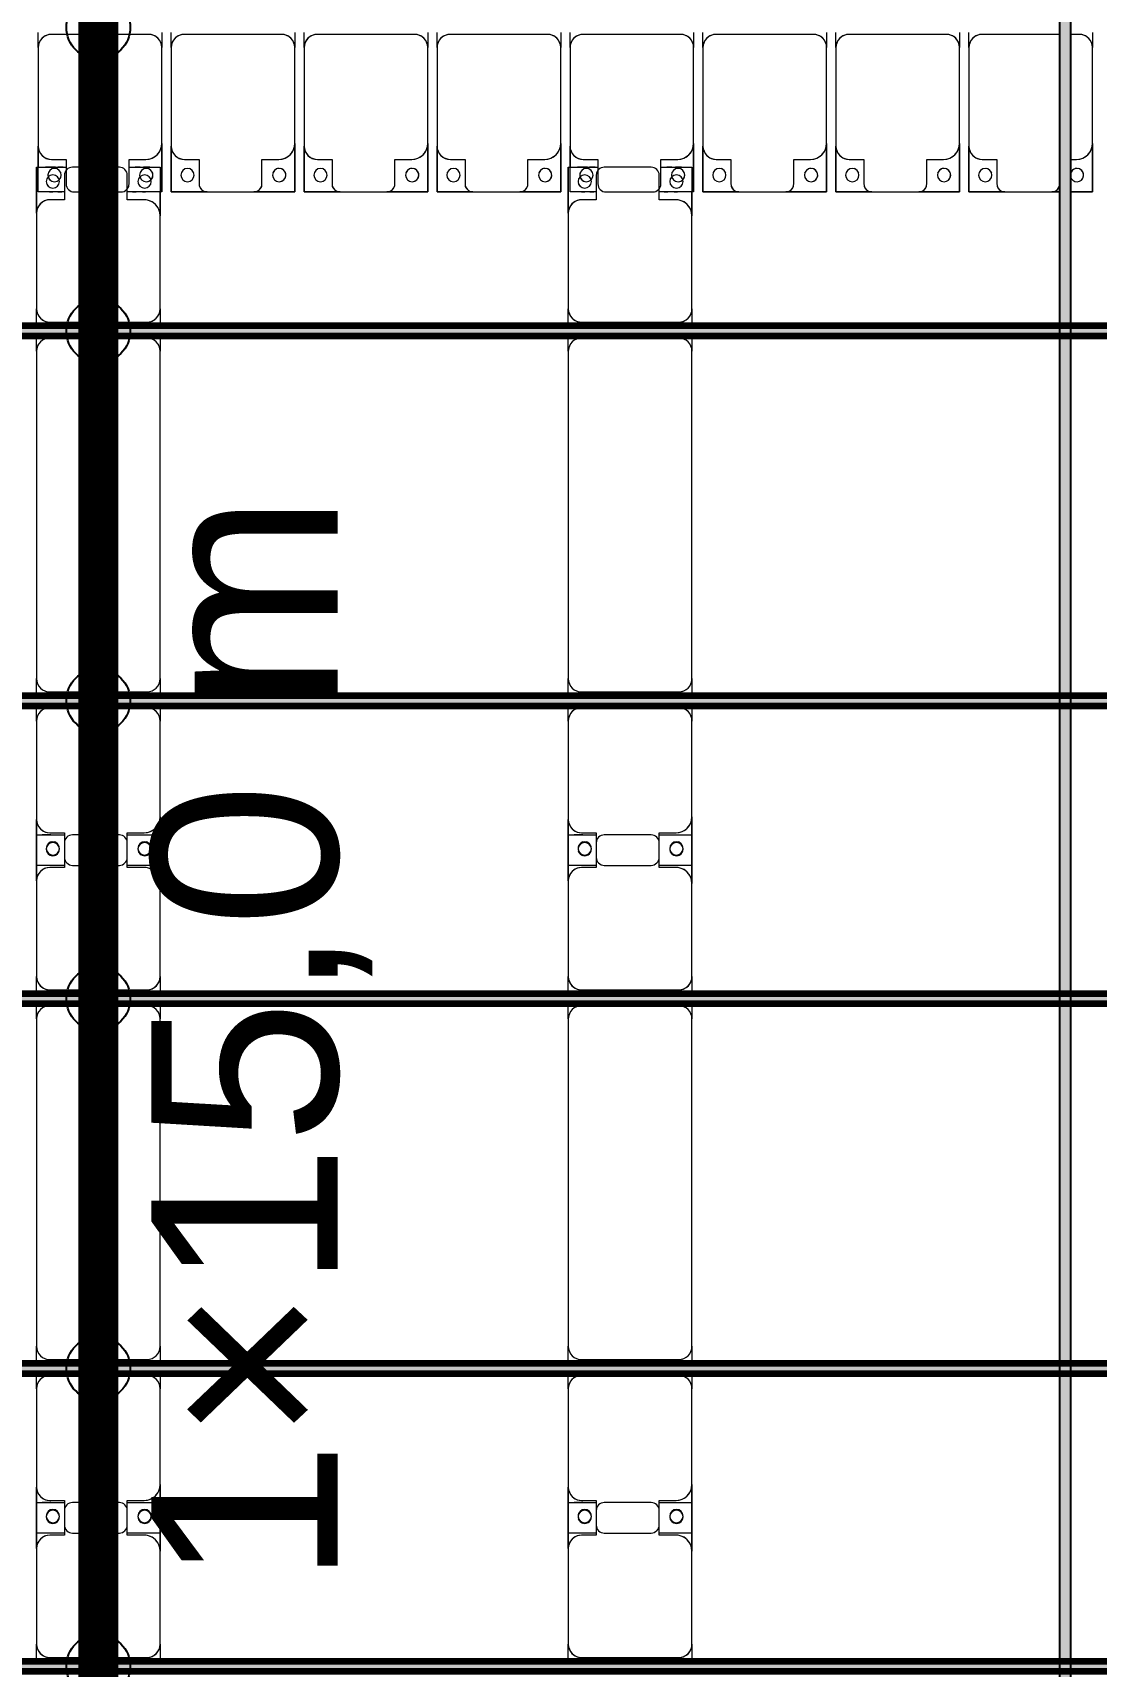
# Model space of a CAD drawing. Header units: millimetres. Extents: x -291190 to 146725, y 19759 to 185158.
# Drawn here: x -59426 to -55426, y 151050 to 157191 of the extents above; entities that cross this region are included whole.
import ezdxf

# ---------------------------------------------------------------- set-up
doc = ezdxf.new("R2010")
doc.units = ezdxf.units.MM
doc.layers.add('A-GENM', color=13, linetype='Continuous', lineweight=9)
doc.layers.add('S-BEAM', color=12, linetype='Continuous', lineweight=9)
doc.layers.add('GC-GHI CHU', color=2, linetype='Continuous')
doc.layers.add('GC-HOP 40x60 GIA CUONG', color=1, linetype='Continuous')
doc.styles.add('GC_VN', font='arial.ttf')

# ---------------------------------------------------------------- blocks, each defined once
blk = doc.blocks.new('Dải phao đi lại kèm đỡ invester - DẢI PHAO ĐI LẠI-60252-KHUNG KẾT CẤU BÈ PIN 4')
at = {"layer": 'A-GENM', "color": 7}
for p, q in [((120258.4, 1312.2), (120341.4, 1312.2)), ((120258.4, 1129.7), (120258.4, 1312.2)), ((120258.4, 1312.2), (120258.4, 1129.7)), ((120341.4, 1312.2), (120258.4, 1312.2)), ((120381.4, 1312.2), (120411.8, 1312.2)), ((120411.8, 1312.2), (120381.4, 1312.2)), ((120588.2, 1312.2), (120411.8, 1312.2)), ((120588.2, 1312.2), (120723.4, 1312.2)), ((120723.4, 1312.2), (120588.2, 1312.2)), ((120723.4, 1312.2), (120723.4, 1139.7)), ((120723.4, 1139.7), (120723.4, 1312.2)), ((120758.4, 1312.2), (120911.8, 1312.2)), ((120758.4, 1129.7), (120758.4, 1312.2)), ((120758.4, 1312.2), (120758.4, 1129.7)), ((120911.8, 1312.2), (120758.4, 1312.2)), ((121088.2, 1312.2), (120911.8, 1312.2)), ((121088.2, 1312.2), (121223.4, 1312.2)), ((121223.4, 1312.2), (121088.2, 1312.2)), ((121223.4, 1312.2), (121223.4, 1139.7)), ((121223.4, 1139.7), (121223.4, 1312.2)), ((121258.4, 1312.2), (121411.8, 1312.2)), ((121258.4, 1129.7), (121258.4, 1312.2)), ((121258.4, 1312.2), (121258.4, 1129.7)), ((121411.8, 1312.2), (121258.4, 1312.2)), ((121588.2, 1312.2), (121411.8, 1312.2)), ((121588.2, 1312.2), (121723.4, 1312.2)), ((121723.4, 1312.2), (121588.2, 1312.2)), ((121723.4, 1312.2), (121723.4, 1139.7)), ((121723.4, 1139.7), (121723.4, 1312.2)), ((121758.4, 1312.2), (121888.1, 1312.2)), ((121758.4, 1129.7), (121758.4, 1312.2)), ((121758.4, 1312.2), (121758.4, 1129.7)), ((121831.6, 1312.2), (121819.4, 1312.2)), ((121868.8, 1312.2), (121855.3, 1312.2)), ((122088.2, 1312.2), (121911.8, 1312.2)), ((122124.6, 1312.2), (122223.4, 1312.2)), ((122149.1, 1312.2), (122133.8, 1312.2)), ((122180.3, 1312.2), (122167.8, 1312.2)), ((122223.4, 1312.2), (122223.4, 1139.7)), ((122258.4, 1312.2), (122411.8, 1312.2)), ((122258.4, 1129.7), (122258.4, 1312.2)), ((122258.4, 1312.2), (122258.4, 1129.7)), ((122411.8, 1312.2), (122258.4, 1312.2)), ((122588.2, 1312.2), (122411.8, 1312.2)), ((122588.2, 1312.2), (122723.4, 1312.2)), ((122723.4, 1312.2), (122588.2, 1312.2)), ((122723.4, 1312.2), (122723.4, 1139.7)), ((122723.4, 1139.7), (122723.4, 1312.2)), ((122758.4, 1312.2), (122911.8, 1312.2)), ((122758.4, 1129.7), (122758.4, 1312.2)), ((122758.4, 1312.2), (122758.4, 1129.7)), ((122911.8, 1312.2), (122758.4, 1312.2)), ((123088.2, 1312.2), (122911.8, 1312.2)), ((123088.2, 1312.2), (123223.4, 1312.2)), ((123223.4, 1312.2), (123088.2, 1312.2)), ((123223.4, 1312.2), (123223.4, 1139.7)), ((123223.4, 1139.7), (123223.4, 1312.2)), ((123258.4, 1312.2), (123411.8, 1312.2)), ((123258.4, 1129.7), (123258.4, 1312.2)), ((123258.4, 1312.2), (123258.4, 1129.7)), ((123411.8, 1312.2), (123258.4, 1312.2)), ((123588.2, 1312.2), (123411.8, 1312.2)), ((123588.2, 1312.2), (123723.4, 1312.2)), ((123723.4, 1312.2), (123588.2, 1312.2)), ((123723.4, 1312.2), (123723.4, 1139.7)), ((123723.4, 1139.7), (123723.4, 1312.2)), ((123758.4, 1312.2), (123888.1, 1312.2)), ((123758.4, 1129.7), (123758.4, 1312.2)), ((123758.4, 1312.2), (123758.4, 1129.7)), ((123831.6, 1312.2), (123819.4, 1312.2)), ((123868.8, 1312.2), (123855.3, 1312.2)), ((124088.2, 1312.2), (123911.8, 1312.2)), ((124124.6, 1312.2), (124223.4, 1312.2)), ((124149.1, 1312.2), (124133.8, 1312.2)), ((124180.3, 1312.2), (124167.8, 1312.2)), ((124223.4, 1312.2), (124223.4, 1139.7)), ((120381.8, 1282.2), (120381.8, 1189.7)), ((120618.2, 1189.7), (120618.2, 1282.2)), ((120881.8, 1282.2), (120881.8, 1189.7)), ((121118.2, 1189.7), (121118.2, 1282.2)), ((121381.8, 1282.2), (121381.8, 1189.7)), ((121618.2, 1189.7), (121618.2, 1282.2)), ((121881.8, 1282.2), (121881.8, 1189.7)), ((122118.2, 1189.7), (122118.2, 1282.2)), ((122381.8, 1282.2), (122381.8, 1189.7)), ((122618.2, 1189.7), (122618.2, 1282.2)), ((122881.8, 1282.2), (122881.8, 1189.7)), ((123118.2, 1189.7), (123118.2, 1282.2)), ((123381.8, 1282.2), (123381.8, 1189.7)), ((123618.2, 1189.7), (123618.2, 1282.2)), ((123881.8, 1282.2), (123881.8, 1189.7)), ((124118.2, 1189.7), (124118.2, 1282.2)), ((120341.4, 1189.7), (120318.4, 1189.7)), ((120673.4, 1189.7), (120618.2, 1189.7)), ((120881.8, 1189.7), (120818.4, 1189.7)), ((121173.4, 1189.7), (121118.2, 1189.7)), ((121381.8, 1189.7), (121318.4, 1189.7)), ((121673.4, 1189.7), (121618.2, 1189.7)), ((121881.8, 1189.7), (121818.4, 1189.7)), ((122173.4, 1189.7), (122118.2, 1189.7)), ((122223.4, 1139.7), (122223.4, 1219.7)), ((122381.8, 1189.7), (122318.4, 1189.7)), ((122673.4, 1189.7), (122618.2, 1189.7)), ((122881.8, 1189.7), (122818.4, 1189.7)), ((123173.4, 1189.7), (123118.2, 1189.7)), ((123381.8, 1189.7), (123318.4, 1189.7)), ((123673.4, 1189.7), (123618.2, 1189.7)), ((123881.8, 1189.7), (123818.4, 1189.7)), ((124173.4, 1189.7), (124118.2, 1189.7)), ((124223.4, 1139.7), (124223.4, 1219.7)), ((120258.4, 1129.7), (120258.4, 769.7)), ((120723.4, 769.7), (120723.4, 1139.7)), ((120758.4, 1129.7), (120758.4, 769.7)), ((121223.4, 769.7), (121223.4, 1139.7)), ((121258.4, 1129.7), (121258.4, 769.7)), ((121723.4, 769.7), (121723.4, 1139.7)), ((121758.4, 1129.7), (121758.4, 769.7)), ((122223.4, 769.7), (122223.4, 1139.7)), ((122258.4, 1129.7), (122258.4, 769.7)), ((122723.4, 769.7), (122723.4, 1139.7)), ((122758.4, 1129.7), (122758.4, 769.7)), ((123223.4, 769.7), (123223.4, 1139.7)), ((123258.4, 1129.7), (123258.4, 769.7)), ((123723.4, 769.7), (123723.4, 1139.7)), ((123758.4, 1129.7), (123758.4, 769.7)), ((124223.4, 769.7), (124223.4, 1139.7)), ((120258.4, 713.3), (120258.4, 769.7)), ((120258.4, 713.3), (120258.4, 769.7)), ((120723.4, 769.7), (120723.4, 713.3)), ((120723.4, 769.7), (120723.4, 713.3)), ((120758.4, 713.3), (120758.4, 769.7)), ((120758.4, 713.3), (120758.4, 769.7)), ((121223.4, 769.7), (121223.4, 713.3)), ((121223.4, 769.7), (121223.4, 713.3)), ((121258.4, 713.3), (121258.4, 769.7)), ((121258.4, 713.3), (121258.4, 769.7)), ((121723.4, 769.7), (121723.4, 713.3)), ((121723.4, 769.7), (121723.4, 713.3)), ((121758.4, 713.3), (121758.4, 769.7)), ((121758.4, 713.3), (121758.4, 769.7)), ((122223.4, 769.7), (122223.4, 713.3)), ((122223.4, 769.7), (122223.4, 713.3)), ((122258.4, 713.3), (122258.4, 769.7)), ((122258.4, 713.3), (122258.4, 769.7)), ((122723.4, 769.7), (122723.4, 713.3)), ((122723.4, 769.7), (122723.4, 713.3)), ((122758.4, 713.3), (122758.4, 769.7)), ((122758.4, 713.3), (122758.4, 769.7)), ((123223.4, 769.7), (123223.4, 713.3)), ((123223.4, 769.7), (123223.4, 713.3)), ((123258.4, 713.3), (123258.4, 769.7)), ((123258.4, 713.3), (123258.4, 769.7)), ((123723.4, 769.7), (123723.4, 713.3)), ((123723.4, 769.7), (123723.4, 713.3)), ((123758.4, 713.3), (123758.4, 769.7)), ((123758.4, 713.3), (123758.4, 769.7)), ((124223.4, 769.7), (124223.4, 713.3)), ((124223.4, 769.7), (124223.4, 713.3)), ((120308.4, 719.7), (120341.4, 719.7)), ((120381.4, 719.7), (120673.4, 719.7)), ((120808.4, 719.7), (121173.4, 719.7)), ((121308.4, 719.7), (121673.4, 719.7)), ((121808.4, 719.7), (122173.4, 719.7)), ((122308.4, 719.7), (122673.4, 719.7)), ((122808.4, 719.7), (123173.4, 719.7)), ((123308.4, 719.7), (123673.4, 719.7)), ((123808.4, 719.7), (124173.4, 719.7))]:
    blk.add_line(p, q, dxfattribs=at)
for centre, radius, start, end in [((120411.8, 1282.2), 30, 90, 180), ((120411.8, 1282.2), 30, 105, 165), ((120411.8, 1282.2), 30, 135, 165), ((120411.8, 1282.2), 30, 135, 165), ((120411.8, 1282.2), 30, 105, 120), ((120411.8, 1282.2), 30, 105, 120), ((120588.2, 1282.2), 30, 360, 90), ((120588.2, 1282.2), 30, 60, 75), ((120588.2, 1282.2), 30, 15, 75), ((120588.2, 1282.2), 30, 60, 75), ((120588.2, 1282.2), 30, 15, 30), ((120588.2, 1282.2), 30, 15, 30), ((120911.8, 1282.2), 30, 90, 180), ((120911.8, 1282.2), 30, 105, 165), ((120911.8, 1282.2), 30, 135, 165), ((120911.8, 1282.2), 30, 135, 165), ((120911.8, 1282.2), 30, 105, 120), ((120911.8, 1282.2), 30, 105, 120), ((121088.2, 1282.2), 30, 360, 90), ((121088.2, 1282.2), 30, 60, 75), ((121088.2, 1282.2), 30, 15, 75), ((121088.2, 1282.2), 30, 60, 75), ((121088.2, 1282.2), 30, 15, 30), ((121088.2, 1282.2), 30, 15, 30), ((121411.8, 1282.2), 30, 90, 180), ((121411.8, 1282.2), 30, 105, 165), ((121411.8, 1282.2), 30, 135, 165), ((121411.8, 1282.2), 30, 135, 165), ((121411.8, 1282.2), 30, 105, 120), ((121411.8, 1282.2), 30, 105, 120), ((121588.2, 1282.2), 30, 360, 90), ((121588.2, 1282.2), 30, 60, 75), ((121588.2, 1282.2), 30, 15, 75), ((121588.2, 1282.2), 30, 60, 75), ((121588.2, 1282.2), 30, 15, 30), ((121588.2, 1282.2), 30, 15, 30), ((121911.8, 1282.2), 30, 90, 180), ((121911.8, 1282.2), 30, 150, 165), ((122088.2, 1282.2), 30, 360, 90), ((122411.8, 1282.2), 30, 90, 180), ((122411.8, 1282.2), 30, 105, 165), ((122411.8, 1282.2), 30, 135, 165), ((122411.8, 1282.2), 30, 135, 165), ((122411.8, 1282.2), 30, 105, 120), ((122411.8, 1282.2), 30, 105, 120), ((122588.2, 1282.2), 30, 360, 90), ((122588.2, 1282.2), 30, 60, 75), ((122588.2, 1282.2), 30, 15, 75), ((122588.2, 1282.2), 30, 60, 75), ((122588.2, 1282.2), 30, 15, 30), ((122588.2, 1282.2), 30, 15, 30), ((122911.8, 1282.2), 30, 90, 180), ((122911.8, 1282.2), 30, 105, 165), ((122911.8, 1282.2), 30, 135, 165), ((122911.8, 1282.2), 30, 135, 165), ((122911.8, 1282.2), 30, 105, 120), ((122911.8, 1282.2), 30, 105, 120), ((123088.2, 1282.2), 30, 360, 90), ((123088.2, 1282.2), 30, 60, 75), ((123088.2, 1282.2), 30, 15, 75), ((123088.2, 1282.2), 30, 60, 75), ((123088.2, 1282.2), 30, 15, 30), ((123088.2, 1282.2), 30, 15, 30), ((123411.8, 1282.2), 30, 90, 180), ((123411.8, 1282.2), 30, 105, 165), ((123411.8, 1282.2), 30, 135, 165), ((123411.8, 1282.2), 30, 135, 165), ((123411.8, 1282.2), 30, 105, 120), ((123411.8, 1282.2), 30, 105, 120), ((123588.2, 1282.2), 30, 360, 90), ((123588.2, 1282.2), 30, 60, 75), ((123588.2, 1282.2), 30, 15, 75), ((123588.2, 1282.2), 30, 60, 75), ((123588.2, 1282.2), 30, 15, 30), ((123588.2, 1282.2), 30, 15, 30), ((123911.8, 1282.2), 30, 90, 180), ((123911.8, 1282.2), 30, 150, 165), ((124088.2, 1282.2), 30, 360, 90), ((120316.8, 1248.6), 25, 90, 270), ((120316.8, 1248.6), 25, 90, 255), ((120316.8, 1248.6), 25, 15, 90), ((120316.8, 1248.6), 25, 15, 90), ((120316.8, 1248.6), 25, 270, 345), ((120316.8, 1248.6), 25, 300, 345), ((120661.8, 1248.6), 25, 90, 270), ((120661.8, 1248.6), 25, 90, 180), ((120661.8, 1248.6), 25, 195, 255), ((120661.8, 1248.6), 25, 270, 90), ((120661.8, 1248.6), 25, 270, 90), ((120816.8, 1248.6), 25, 90, 270), ((120816.8, 1248.6), 25, 90, 255), ((120816.8, 1248.6), 25, 270, 90), ((120816.8, 1248.6), 25, 0, 90), ((120816.8, 1248.6), 25, 300, 345), ((121161.8, 1248.6), 25, 90, 270), ((121161.8, 1248.6), 25, 90, 180), ((121161.8, 1248.6), 25, 195, 255), ((121161.8, 1248.6), 25, 270, 90), ((121161.8, 1248.6), 25, 270, 90), ((121316.8, 1248.6), 25, 90, 270), ((121316.8, 1248.6), 25, 90, 255), ((121316.8, 1248.6), 25, 270, 90), ((121316.8, 1248.6), 25, 0, 90), ((121316.8, 1248.6), 25, 300, 345), ((121661.8, 1248.6), 25, 90, 270), ((121661.8, 1248.6), 25, 90, 180), ((121661.8, 1248.6), 25, 195, 255), ((121661.8, 1248.6), 25, 270, 90), ((121661.8, 1248.6), 25, 270, 90), ((121816.8, 1248.6), 25, 90, 270), ((121816.8, 1248.6), 25, 90, 210), ((121816.8, 1248.6), 25, 270, 90), ((121816.8, 1248.6), 25, 0, 90), ((122161.8, 1248.6), 25, 90, 270), ((122161.8, 1248.6), 25, 90, 180), ((122161.8, 1248.6), 25, 270, 90), ((122161.8, 1248.6), 25, 345, 90), ((122316.8, 1248.6), 25, 90, 270), ((122316.8, 1248.6), 25, 90, 255), ((122316.8, 1248.6), 25, 270, 90), ((122316.8, 1248.6), 25, 0, 90), ((122316.8, 1248.6), 25, 300, 345), ((122661.8, 1248.6), 25, 90, 270), ((122661.8, 1248.6), 25, 90, 180), ((122661.8, 1248.6), 25, 195, 255), ((122661.8, 1248.6), 25, 270, 90), ((122661.8, 1248.6), 25, 270, 90), ((122816.8, 1248.6), 25, 90, 270), ((122816.8, 1248.6), 25, 90, 255), ((122816.8, 1248.6), 25, 270, 90), ((122816.8, 1248.6), 25, 0, 90), ((122816.8, 1248.6), 25, 300, 345), ((123161.8, 1248.6), 25, 90, 270), ((123161.8, 1248.6), 25, 90, 180), ((123161.8, 1248.6), 25, 195, 255), ((123161.8, 1248.6), 25, 270, 90), ((123161.8, 1248.6), 25, 270, 90), ((123316.8, 1248.6), 25, 90, 270), ((123316.8, 1248.6), 25, 90, 255), ((123316.8, 1248.6), 25, 270, 90), ((123316.8, 1248.6), 25, 0, 90), ((123316.8, 1248.6), 25, 300, 345), ((123661.8, 1248.6), 25, 90, 270), ((123661.8, 1248.6), 25, 90, 180), ((123661.8, 1248.6), 25, 195, 255), ((123661.8, 1248.6), 25, 270, 90), ((123661.8, 1248.6), 25, 270, 90), ((123816.8, 1248.6), 25, 90, 270), ((123816.8, 1248.6), 25, 90, 210), ((123816.8, 1248.6), 25, 270, 90), ((123816.8, 1248.6), 25, 0, 90), ((124161.8, 1248.6), 25, 90, 270), ((124161.8, 1248.6), 25, 90, 180), ((124161.8, 1248.6), 25, 270, 90), ((124161.8, 1248.6), 25, 345, 90), ((120318.4, 1129.7), 60, 90, 180), ((120318.4, 1129.7), 60, 90, 150), ((120318.4, 1129.7), 60, 135, 150), ((120318.4, 1129.7), 60, 135, 150), ((120316.8, 1248.6), 25, 270, 285), ((120673.4, 1139.7), 50, 0, 90), ((120673.4, 1139.7), 50, 45, 90), ((120673.4, 1139.7), 50, 15, 90), ((120673.4, 1139.7), 50, 45, 90), ((120818.4, 1129.7), 60, 90, 180), ((120818.4, 1129.7), 60, 90, 150), ((120818.4, 1129.7), 60, 135, 150), ((120818.4, 1129.7), 60, 135, 150), ((120816.8, 1248.6), 25, 270, 285), ((121173.4, 1139.7), 50, 0, 90), ((121173.4, 1139.7), 50, 45, 90), ((121173.4, 1139.7), 50, 15, 90), ((121173.4, 1139.7), 50, 45, 90), ((121318.4, 1129.7), 60, 90, 180), ((121318.4, 1129.7), 60, 90, 150), ((121318.4, 1129.7), 60, 135, 150), ((121318.4, 1129.7), 60, 135, 150), ((121316.8, 1248.6), 25, 270, 285), ((121673.4, 1139.7), 50, 0, 90), ((121673.4, 1139.7), 50, 45, 90), ((121673.4, 1139.7), 50, 15, 90), ((121673.4, 1139.7), 50, 45, 90), ((121818.4, 1129.7), 60, 90, 180), ((121818.4, 1129.7), 60, 90, 150), ((121818.4, 1129.7), 60, 135, 150), ((121818.4, 1129.7), 60, 135, 150), ((122173.4, 1139.7), 50, 0, 90), ((122173.4, 1139.7), 50, 45, 90), ((122173.4, 1139.7), 50, 15, 90), ((122173.4, 1139.7), 50, 45, 90), ((122318.4, 1129.7), 60, 90, 180), ((122318.4, 1129.7), 60, 90, 150), ((122318.4, 1129.7), 60, 135, 150), ((122318.4, 1129.7), 60, 135, 150), ((122316.8, 1248.6), 25, 270, 285), ((122673.4, 1139.7), 50, 0, 90), ((122673.4, 1139.7), 50, 45, 90), ((122673.4, 1139.7), 50, 15, 90), ((122673.4, 1139.7), 50, 45, 90), ((122818.4, 1129.7), 60, 90, 180), ((122818.4, 1129.7), 60, 90, 150), ((122818.4, 1129.7), 60, 135, 150), ((122818.4, 1129.7), 60, 135, 150), ((122816.8, 1248.6), 25, 270, 285), ((123173.4, 1139.7), 50, 0, 90), ((123173.4, 1139.7), 50, 45, 90), ((123173.4, 1139.7), 50, 15, 90), ((123173.4, 1139.7), 50, 45, 90), ((123318.4, 1129.7), 60, 90, 180), ((123318.4, 1129.7), 60, 90, 150), ((123318.4, 1129.7), 60, 135, 150), ((123318.4, 1129.7), 60, 135, 150), ((123316.8, 1248.6), 25, 270, 285), ((123673.4, 1139.7), 50, 0, 90), ((123673.4, 1139.7), 50, 45, 90), ((123673.4, 1139.7), 50, 15, 90), ((123673.4, 1139.7), 50, 45, 90), ((123818.4, 1129.7), 60, 90, 180), ((123818.4, 1129.7), 60, 90, 150), ((123818.4, 1129.7), 60, 135, 150), ((123818.4, 1129.7), 60, 135, 150), ((124173.4, 1139.7), 50, 0, 90), ((124173.4, 1139.7), 50, 45, 90), ((124173.4, 1139.7), 50, 15, 90), ((124173.4, 1139.7), 50, 45, 90), ((120308.4, 769.7), 50, 180, 270), ((120308.4, 769.7), 50, 195, 270), ((120673.4, 769.7), 50, 270, 0), ((120673.4, 769.7), 50, 270, 345), ((120808.4, 769.7), 50, 180, 270), ((120808.4, 769.7), 50, 195, 270), ((121173.4, 769.7), 50, 270, 0), ((121173.4, 769.7), 50, 270, 345), ((121308.4, 769.7), 50, 180, 270), ((121308.4, 769.7), 50, 195, 270), ((121673.4, 769.7), 50, 270, 0), ((121673.4, 769.7), 50, 270, 345), ((121808.4, 769.7), 50, 180, 270), ((121808.4, 769.7), 50, 195, 270), ((122173.4, 769.7), 50, 270, 0), ((122173.4, 769.7), 50, 270, 345), ((122308.4, 769.7), 50, 180, 270), ((122308.4, 769.7), 50, 195, 270), ((122673.4, 769.7), 50, 270, 0), ((122673.4, 769.7), 50, 270, 345), ((122808.4, 769.7), 50, 180, 270), ((122808.4, 769.7), 50, 195, 270), ((123173.4, 769.7), 50, 270, 0), ((123173.4, 769.7), 50, 270, 345), ((123308.4, 769.7), 50, 180, 270), ((123308.4, 769.7), 50, 195, 270), ((123673.4, 769.7), 50, 270, 0), ((123673.4, 769.7), 50, 270, 345), ((123808.4, 769.7), 50, 180, 270), ((123808.4, 769.7), 50, 195, 270), ((124173.4, 769.7), 50, 270, 0), ((124173.4, 769.7), 50, 270, 345)]:
    blk.add_arc(centre, radius, start, end, dxfattribs=at)
blk = doc.blocks.new('Dai phao do pin - DẢI PHAO ĐỠ PIN-51784-KHUNG KẾT CẤU BÈ PIN 4')
at = {"layer": 'A-GENM', "color": 7}
for p, q in [((-1312.2, 241.6), (-1129.7, 241.6)), ((-1312.2, 124.6), (-1312.2, 241.6)), ((-1312.2, 202.3), (-1312.2, 179.3)), ((-1129.7, 241.6), (-1219.7, 241.6)), ((-779.7, 241.6), (-1129.7, 241.6)), ((-779.7, 241.6), (-716.7, 241.6)), ((-779.7, 241.6), (-716.7, 241.6)), ((-729.7, -173.4), (-729.7, 191.6)), ((-676.7, 241.6), (-620.3, 241.6)), ((-676.7, 241.6), (-620.3, 241.6)), ((-670.3, 191.6), (-670.3, -173.4)), ((610.3, 241.6), (-620.3, 241.6)), ((610.3, 241.6), (673.3, 241.6)), ((610.3, 241.6), (673.3, 241.6)), ((660.3, -173.4), (660.3, 191.6)), ((713.3, 241.6), (769.7, 241.6)), ((713.3, 241.6), (769.7, 241.6)), ((719.7, 191.6), (719.7, -173.4)), ((1129.7, 241.6), (769.7, 241.6)), ((1129.7, 241.6), (1312.2, 241.6)), ((1312.2, 241.6), (1129.7, 241.6)), ((1197.8, 241.6), (1380.3, 241.6)), ((1197.8, 116.2), (1197.8, 241.6)), ((1380.3, 241.6), (1197.8, 241.6)), ((1312.2, 241.6), (1312.2, 116.2)), ((1730.3, 241.6), (1380.3, 241.6)), ((1730.3, 241.6), (1793.3, 241.6)), ((1730.3, 241.6), (1793.3, 241.6)), ((1780.3, -173.4), (1780.3, 191.6)), ((1833.3, 241.6), (1889.7, 241.6)), ((1833.3, 241.6), (1889.7, 241.6)), ((1839.7, 191.6), (1839.7, -173.4)), ((3120.3, 241.6), (1889.7, 241.6)), ((3120.3, 241.6), (3183.3, 241.6)), ((3120.3, 241.6), (3183.3, 241.6)), ((3170.3, -173.4), (3170.3, 191.6)), ((3223.3, 241.6), (3279.7, 241.6)), ((3223.3, 241.6), (3279.7, 241.6)), ((3229.7, 191.6), (3229.7, -173.4)), ((3639.7, 241.6), (3279.7, 241.6)), ((3639.7, 241.6), (3822.2, 241.6)), ((3822.2, 241.6), (3639.7, 241.6)), ((3707.8, 241.6), (3890.3, 241.6)), ((3707.8, 116.2), (3707.8, 241.6)), ((3890.3, 241.6), (3707.8, 241.6)), ((3822.2, 241.6), (3822.2, 116.2)), ((4240.3, 241.6), (3890.3, 241.6)), ((4240.3, 241.6), (4303.3, 241.6)), ((4240.3, 241.6), (4303.3, 241.6)), ((4290.3, -173.4), (4290.3, 191.6)), ((-1312.2, 166.1), (-1312.2, 147.6)), ((-1189.7, 181.6), (-1189.7, 118.2)), ((1189.7, 118.2), (1189.7, 181.6)), ((1320.3, 181.6), (1320.3, 118.2)), ((3699.7, 118.2), (3699.7, 181.6)), ((3830.3, 181.6), (3830.3, 118.2)), ((-1312.2, 88.2), (-1312.2, -88.2)), ((-1189.7, 118.2), (-1282.2, 118.2)), ((1282.2, 118.2), (1189.7, 118.2)), ((1197.8, 88.2), (1197.8, -88.2)), ((1320.3, 118.2), (1227.8, 118.2)), ((1312.2, -88.2), (1312.2, 88.2)), ((3792.2, 118.2), (3699.7, 118.2)), ((3707.8, 88.2), (3707.8, -88.2)), ((3830.3, 118.2), (3737.8, 118.2)), ((3822.2, -88.2), (3822.2, 88.2)), ((-1312.2, -223.4), (-1312.2, -111.9)), ((-1282.2, -118.2), (-1189.7, -118.2)), ((-1189.7, -118.2), (-1189.7, -173.4)), ((1189.7, -173.4), (1189.7, -118.2)), ((1189.7, -118.2), (1282.2, -118.2)), ((1197.8, -223.4), (1197.8, -116.2)), ((1227.8, -118.2), (1320.3, -118.2)), ((1312.2, -116.2), (1312.2, -223.4)), ((1320.3, -118.2), (1320.3, -173.4)), ((3699.7, -173.4), (3699.7, -118.2)), ((3699.7, -118.2), (3792.2, -118.2)), ((3707.8, -223.4), (3707.8, -116.2)), ((3737.8, -118.2), (3830.3, -118.2)), ((3822.2, -116.2), (3822.2, -223.4)), ((3830.3, -118.2), (3830.3, -173.4)), ((-1312.2, -122.9), (-1312.2, -143.5)), ((-1312.2, -151.7), (-1312.2, -189.3)), ((1197.8, -169.2), (1197.8, -202)), ((3707.8, -169.2), (3707.8, -202)), ((-1139.7, -223.4), (-1312.2, -223.4)), ((-1312.2, -223.4), (-1139.7, -223.4)), ((-1139.7, -223.4), (-779.7, -223.4)), ((-716.7, -223.4), (-779.7, -223.4)), ((-716.7, -223.4), (-779.7, -223.4)), ((-620.3, -223.4), (-676.7, -223.4)), ((-620.3, -223.4), (-676.7, -223.4)), ((-620.3, -223.4), (610.3, -223.4)), ((673.3, -223.4), (610.3, -223.4)), ((673.3, -223.4), (610.3, -223.4)), ((769.7, -223.4), (713.3, -223.4)), ((769.7, -223.4), (713.3, -223.4)), ((769.7, -223.4), (1139.7, -223.4)), ((1312.2, -223.4), (1139.7, -223.4)), ((1139.7, -223.4), (1312.2, -223.4)), ((1370.3, -223.4), (1197.8, -223.4)), ((1197.8, -223.4), (1370.3, -223.4)), ((1370.3, -223.4), (1730.3, -223.4)), ((1793.3, -223.4), (1730.3, -223.4)), ((1793.3, -223.4), (1730.3, -223.4)), ((1889.7, -223.4), (1833.3, -223.4)), ((1889.7, -223.4), (1833.3, -223.4)), ((1889.7, -223.4), (3120.3, -223.4)), ((3183.3, -223.4), (3120.3, -223.4)), ((3183.3, -223.4), (3120.3, -223.4)), ((3279.7, -223.4), (3223.3, -223.4)), ((3279.7, -223.4), (3223.3, -223.4)), ((3279.7, -223.4), (3649.7, -223.4)), ((3822.2, -223.4), (3649.7, -223.4)), ((3649.7, -223.4), (3822.2, -223.4)), ((3880.3, -223.4), (3707.8, -223.4)), ((3707.8, -223.4), (3880.3, -223.4)), ((3880.3, -223.4), (4240.3, -223.4)), ((4303.3, -223.4), (4240.3, -223.4)), ((4303.3, -223.4), (4240.3, -223.4))]:
    blk.add_line(p, q, dxfattribs=at)
for centre, radius, start, end in [((-1258.6, 183.2), 25, 0, 180), ((-1258.6, 183.2), 25, 90, 180), ((-1129.7, 181.6), 60, 90, 180), ((-1129.7, 181.6), 60, 120, 180), ((-779.7, 191.6), 50, 360, 90), ((-779.7, 191.6), 50, 360, 75), ((-620.3, 191.6), 50, 90, 180), ((-620.3, 191.6), 50, 150, 180), ((-620.3, 191.6), 50, 105, 120), ((610.3, 191.6), 50, 360, 90), ((610.3, 191.6), 50, 60, 90), ((610.3, 191.6), 50, 15, 30), ((769.7, 191.6), 50, 90, 180), ((769.7, 191.6), 50, 105, 180), ((1129.7, 181.6), 60, 360, 90), ((1129.7, 181.6), 60, 45, 60), ((1129.7, 181.6), 60, 360, 60), ((1129.7, 181.6), 60, 45, 60), ((1248.6, 183.2), 25, 0, 180), ((1248.6, 183.2), 25, 360, 165), ((1251.4, 183.2), 25, 0, 180), ((1251.4, 183.2), 25, 90, 180), ((1251.4, 183.2), 25, 15, 75), ((1380.3, 181.6), 60, 90, 180), ((1380.3, 181.6), 60, 120, 180), ((1730.3, 191.6), 50, 360, 90), ((1730.3, 191.6), 50, 360, 75), ((1889.7, 191.6), 50, 90, 180), ((1889.7, 191.6), 50, 150, 180), ((1889.7, 191.6), 50, 105, 120), ((3120.3, 191.6), 50, 360, 90), ((3120.3, 191.6), 50, 75, 90), ((3120.3, 191.6), 50, 15, 30), ((3279.7, 191.6), 50, 90, 180), ((3279.7, 191.6), 50, 105, 180), ((3639.7, 181.6), 60, 360, 90), ((3639.7, 181.6), 60, 45, 60), ((3639.7, 181.6), 60, 360, 60), ((3639.7, 181.6), 60, 45, 60), ((3758.6, 183.2), 25, 0, 180), ((3758.6, 183.2), 25, 360, 165), ((3761.4, 183.2), 25, 0, 180), ((3761.4, 183.2), 25, 90, 180), ((3761.4, 183.2), 25, 15, 75), ((3890.3, 181.6), 60, 90, 180), ((3890.3, 181.6), 60, 120, 180), ((4240.3, 191.6), 50, 360, 90), ((4240.3, 191.6), 50, 360, 75), ((-1258.6, 183.2), 25, 180, 0), ((-1258.6, 183.2), 25, 180, 270), ((-1258.6, 183.2), 25, 285, 300), ((1248.6, 183.2), 25, 180, 0), ((1251.4, 183.2), 25, 180, 0), ((1251.4, 183.2), 25, 180, 270), ((1248.6, 183.2), 25, 210, 255), ((1248.6, 183.2), 25, 270, 360), ((1251.4, 183.2), 25, 285, 330), ((3758.6, 183.2), 25, 180, 0), ((3761.4, 183.2), 25, 180, 0), ((3761.4, 183.2), 25, 180, 270), ((3758.6, 183.2), 25, 210, 255), ((3758.6, 183.2), 25, 270, 360), ((3761.4, 183.2), 25, 285, 330), ((-1282.2, 88.2), 30, 90, 180), ((1227.8, 88.2), 30, 90, 180), ((1282.2, 88.2), 30, 360, 90), ((3737.8, 88.2), 30, 90, 180), ((3792.2, 88.2), 30, 360, 90), ((-1282.2, -88.2), 30, 180, 270), ((-1282.2, -88.2), 30, 240, 255), ((1227.8, -88.2), 30, 180, 270), ((1282.2, -88.2), 30, 270, 360), ((3737.8, -88.2), 30, 180, 270), ((3792.2, -88.2), 30, 270, 360), ((-1258.6, -161.8), 25, 0, 180), ((-1258.6, -161.8), 25, 90, 180), ((-1258.6, -161.8), 25, 180, 0), ((-1258.6, -161.8), 25, 180, 270), ((-1258.6, -161.8), 25, 285, 313.62534), ((-1139.7, -173.4), 50, 180, 270), ((-1139.7, -173.4), 50, 180, 255), ((-779.7, -173.4), 50, 270, 360), ((-779.7, -173.4), 50, 285, 360), ((-620.3, -173.4), 50, 180, 270), ((-620.3, -173.4), 50, 180, 210), ((610.3, -173.4), 50, 270, 360), ((610.3, -173.4), 50, 330, 360), ((769.7, -173.4), 50, 180, 270), ((769.7, -173.4), 50, 180, 255), ((1139.7, -173.4), 50, 270, 360), ((1139.7, -173.4), 50, 285, 360), ((1139.7, -173.4), 50, 315, 0), ((1139.7, -173.4), 50, 315, 0), ((1248.6, -161.8), 25, 0, 180), ((1248.6, -161.8), 25, 180, 0), ((1248.6, -161.8), 25, 105, 165), ((1248.6, -161.8), 25, 195, 360), ((1251.4, -161.8), 25, 0, 180), ((1251.4, -161.8), 25, 105, 180), ((1251.4, -161.8), 25, 180, 0), ((1251.4, -161.8), 25, 180, 270), ((1248.6, -161.8), 25, 360, 75), ((1251.4, -161.8), 25, 15, 75), ((1251.4, -161.8), 25, 285, 345), ((1370.3, -173.4), 50, 180, 270), ((1370.3, -173.4), 50, 180, 255), ((1730.3, -173.4), 50, 270, 360), ((1730.3, -173.4), 50, 285, 360), ((1889.7, -173.4), 50, 180, 270), ((1889.7, -173.4), 50, 180, 210), ((3120.3, -173.4), 50, 270, 360), ((3120.3, -173.4), 50, 330, 360), ((3279.7, -173.4), 50, 180, 270), ((3279.7, -173.4), 50, 180, 255), ((3649.7, -173.4), 50, 270, 360), ((3649.7, -173.4), 50, 285, 360), ((3649.7, -173.4), 50, 315, 0), ((3649.7, -173.4), 50, 315, 0), ((3758.6, -161.8), 25, 0, 180), ((3758.6, -161.8), 25, 180, 0), ((3758.6, -161.8), 25, 105, 165), ((3758.6, -161.8), 25, 195, 360), ((3761.4, -161.8), 25, 0, 180), ((3761.4, -161.8), 25, 105, 180), ((3761.4, -161.8), 25, 180, 0), ((3761.4, -161.8), 25, 180, 270), ((3758.6, -161.8), 25, 360, 75), ((3761.4, -161.8), 25, 15, 75), ((3761.4, -161.8), 25, 285, 345), ((3880.3, -173.4), 50, 180, 270), ((3880.3, -173.4), 50, 180, 255), ((4240.3, -173.4), 50, 270, 360), ((4240.3, -173.4), 50, 285, 360), ((-1139.7, -173.4), 50, 210, 225), ((-1139.7, -173.4), 50, 210, 225), ((-620.3, -173.4), 50, 240, 270), ((610.3, -173.4), 50, 285, 300), ((1370.3, -173.4), 50, 210, 225), ((1370.3, -173.4), 50, 210, 225), ((1889.7, -173.4), 50, 240, 270), ((3880.3, -173.4), 50, 210, 225), ((3880.3, -173.4), 50, 210, 225)]:
    blk.add_arc(centre, radius, start, end, dxfattribs=at)
blk = doc.blocks.new('Dai phao do pin - DẢI PHAO ĐỠ PIN-V22-KHUNG KẾT CẤU BÈ PIN 4')
at = {"layer": 'A-GENM', "color": 7}
for p, q in [((-1312.2, 241.6), (-1129.7, 241.6)), ((-1312.2, 124.6), (-1312.2, 241.6)), ((-1312.2, 202.3), (-1312.2, 179.3)), ((-1129.7, 241.6), (-1219.7, 241.6)), ((-779.7, 241.6), (-1129.7, 241.6)), ((-779.7, 241.6), (-716.7, 241.6)), ((-779.7, 241.6), (-716.7, 241.6)), ((-729.7, -173.4), (-729.7, 191.6)), ((-676.7, 241.6), (-620.3, 241.6)), ((-676.7, 241.6), (-620.3, 241.6)), ((-670.3, 191.6), (-670.3, -173.4)), ((610.3, 241.6), (-620.3, 241.6)), ((610.3, 241.6), (673.3, 241.6)), ((610.3, 241.6), (673.3, 241.6)), ((660.3, -173.4), (660.3, 191.6)), ((713.3, 241.6), (769.7, 241.6)), ((713.3, 241.6), (769.7, 241.6)), ((719.7, 191.6), (719.7, -173.4)), ((1129.7, 241.6), (769.7, 241.6)), ((1129.7, 241.6), (1312.2, 241.6)), ((1312.2, 241.6), (1129.7, 241.6)), ((1197.8, 241.6), (1380.3, 241.6)), ((1197.8, 116.2), (1197.8, 241.6)), ((1380.3, 241.6), (1197.8, 241.6)), ((1312.2, 241.6), (1312.2, 116.2)), ((1730.3, 241.6), (1380.3, 241.6)), ((1730.3, 241.6), (1793.3, 241.6)), ((1730.3, 241.6), (1793.3, 241.6)), ((1780.3, -173.4), (1780.3, 191.6)), ((1833.3, 241.6), (1889.7, 241.6)), ((1833.3, 241.6), (1889.7, 241.6)), ((1839.7, 191.6), (1839.7, -173.4)), ((3120.3, 241.6), (1889.7, 241.6)), ((3120.3, 241.6), (3183.3, 241.6)), ((3120.3, 241.6), (3183.3, 241.6)), ((3170.3, -173.4), (3170.3, 191.6)), ((3223.3, 241.6), (3279.7, 241.6)), ((3223.3, 241.6), (3279.7, 241.6)), ((3229.7, 191.6), (3229.7, -173.4)), ((3639.7, 241.6), (3279.7, 241.6)), ((3639.7, 241.6), (3822.2, 241.6)), ((3822.2, 241.6), (3639.7, 241.6)), ((3707.8, 241.6), (3890.3, 241.6)), ((3707.8, 116.2), (3707.8, 241.6)), ((3890.3, 241.6), (3707.8, 241.6)), ((3822.2, 241.6), (3822.2, 116.2)), ((4240.3, 241.6), (3890.3, 241.6)), ((4240.3, 241.6), (4303.3, 241.6)), ((4240.3, 241.6), (4303.3, 241.6)), ((4290.3, -173.4), (4290.3, 191.6)), ((-1312.2, 166.1), (-1312.2, 147.6)), ((-1189.7, 181.6), (-1189.7, 118.2)), ((1189.7, 118.2), (1189.7, 181.6)), ((1320.3, 181.6), (1320.3, 118.2)), ((3699.7, 118.2), (3699.7, 181.6)), ((3830.3, 181.6), (3830.3, 118.2)), ((-1312.2, 88.2), (-1312.2, -88.2)), ((-1189.7, 118.2), (-1282.2, 118.2)), ((1282.2, 118.2), (1189.7, 118.2)), ((1197.8, 88.2), (1197.8, -88.2)), ((1320.3, 118.2), (1227.8, 118.2)), ((1312.2, -88.2), (1312.2, 88.2)), ((3792.2, 118.2), (3699.7, 118.2)), ((3707.8, 88.2), (3707.8, -88.2)), ((3830.3, 118.2), (3737.8, 118.2)), ((3822.2, -88.2), (3822.2, 88.2)), ((-1312.2, -223.4), (-1312.2, -111.9)), ((-1282.2, -118.2), (-1189.7, -118.2)), ((-1189.7, -118.2), (-1189.7, -173.4)), ((1189.7, -173.4), (1189.7, -118.2)), ((1189.7, -118.2), (1282.2, -118.2)), ((1197.8, -223.4), (1197.8, -116.2)), ((1227.8, -118.2), (1320.3, -118.2)), ((1312.2, -116.2), (1312.2, -223.4)), ((1320.3, -118.2), (1320.3, -173.4)), ((3699.7, -173.4), (3699.7, -118.2)), ((3699.7, -118.2), (3792.2, -118.2)), ((3707.8, -223.4), (3707.8, -116.2)), ((3737.8, -118.2), (3830.3, -118.2)), ((3822.2, -116.2), (3822.2, -223.4)), ((3830.3, -118.2), (3830.3, -173.4)), ((-1312.2, -122.9), (-1312.2, -143.5)), ((-1312.2, -151.7), (-1312.2, -189.3)), ((1197.8, -169.2), (1197.8, -202)), ((3707.8, -169.2), (3707.8, -202)), ((-1139.7, -223.4), (-1312.2, -223.4)), ((-1312.2, -223.4), (-1139.7, -223.4)), ((-1139.7, -223.4), (-779.7, -223.4)), ((-716.7, -223.4), (-779.7, -223.4)), ((-716.7, -223.4), (-779.7, -223.4)), ((-620.3, -223.4), (-676.7, -223.4)), ((-620.3, -223.4), (-676.7, -223.4)), ((-620.3, -223.4), (610.3, -223.4)), ((673.3, -223.4), (610.3, -223.4)), ((673.3, -223.4), (610.3, -223.4)), ((769.7, -223.4), (713.3, -223.4)), ((769.7, -223.4), (713.3, -223.4)), ((769.7, -223.4), (1139.7, -223.4)), ((1312.2, -223.4), (1139.7, -223.4)), ((1139.7, -223.4), (1312.2, -223.4)), ((1370.3, -223.4), (1197.8, -223.4)), ((1197.8, -223.4), (1370.3, -223.4)), ((1370.3, -223.4), (1730.3, -223.4)), ((1793.3, -223.4), (1730.3, -223.4)), ((1793.3, -223.4), (1730.3, -223.4)), ((1889.7, -223.4), (1833.3, -223.4)), ((1889.7, -223.4), (1833.3, -223.4)), ((1889.7, -223.4), (3120.3, -223.4)), ((3183.3, -223.4), (3120.3, -223.4)), ((3183.3, -223.4), (3120.3, -223.4)), ((3279.7, -223.4), (3223.3, -223.4)), ((3279.7, -223.4), (3223.3, -223.4)), ((3279.7, -223.4), (3649.7, -223.4)), ((3822.2, -223.4), (3649.7, -223.4)), ((3649.7, -223.4), (3822.2, -223.4)), ((3880.3, -223.4), (3707.8, -223.4)), ((3707.8, -223.4), (3880.3, -223.4)), ((3880.3, -223.4), (4240.3, -223.4)), ((4303.3, -223.4), (4240.3, -223.4)), ((4303.3, -223.4), (4240.3, -223.4))]:
    blk.add_line(p, q, dxfattribs=at)
for centre, radius, start, end in [((-1258.6, 183.2), 25, 0, 180), ((-1258.6, 183.2), 25, 90, 180), ((-1129.7, 181.6), 60, 90, 180), ((-1129.7, 181.6), 60, 120, 180), ((-779.7, 191.6), 50, 360, 90), ((-779.7, 191.6), 50, 360, 75), ((-620.3, 191.6), 50, 90, 180), ((-620.3, 191.6), 50, 165, 180), ((-620.3, 191.6), 50, 105, 120), ((610.3, 191.6), 50, 360, 90), ((610.3, 191.6), 50, 60, 90), ((769.7, 191.6), 50, 90, 180), ((769.7, 191.6), 50, 105, 180), ((1129.7, 181.6), 60, 360, 90), ((1129.7, 181.6), 60, 45, 60), ((1129.7, 181.6), 60, 360, 60), ((1129.7, 181.6), 60, 45, 60), ((1248.6, 183.2), 25, 0, 180), ((1248.6, 183.2), 25, 360, 165), ((1251.4, 183.2), 25, 0, 180), ((1251.4, 183.2), 25, 90, 180), ((1251.4, 183.2), 25, 15, 75), ((1380.3, 181.6), 60, 90, 180), ((1380.3, 181.6), 60, 120, 180), ((1730.3, 191.6), 50, 360, 90), ((1730.3, 191.6), 50, 360, 75), ((1889.7, 191.6), 50, 90, 180), ((1889.7, 191.6), 50, 165, 180), ((1889.7, 191.6), 50, 105, 120), ((3120.3, 191.6), 50, 360, 90), ((3120.3, 191.6), 50, 75, 90), ((3279.7, 191.6), 50, 90, 180), ((3279.7, 191.6), 50, 105, 180), ((3639.7, 181.6), 60, 360, 90), ((3639.7, 181.6), 60, 45, 60), ((3639.7, 181.6), 60, 360, 60), ((3639.7, 181.6), 60, 45, 60), ((3758.6, 183.2), 25, 0, 180), ((3758.6, 183.2), 25, 360, 165), ((3761.4, 183.2), 25, 0, 180), ((3761.4, 183.2), 25, 90, 180), ((3761.4, 183.2), 25, 15, 75), ((3890.3, 181.6), 60, 90, 180), ((3890.3, 181.6), 60, 120, 180), ((4240.3, 191.6), 50, 360, 90), ((4240.3, 191.6), 50, 360, 75), ((-1258.6, 183.2), 25, 180, 0), ((-1258.6, 183.2), 25, 180, 270), ((-1258.6, 183.2), 25, 285, 300), ((1248.6, 183.2), 25, 180, 0), ((1251.4, 183.2), 25, 180, 0), ((1251.4, 183.2), 25, 180, 270), ((1248.6, 183.2), 25, 210, 255), ((1248.6, 183.2), 25, 270, 360), ((1251.4, 183.2), 25, 285, 330), ((3758.6, 183.2), 25, 180, 0), ((3761.4, 183.2), 25, 180, 0), ((3761.4, 183.2), 25, 180, 270), ((3758.6, 183.2), 25, 210, 255), ((3758.6, 183.2), 25, 270, 360), ((3761.4, 183.2), 25, 285, 330), ((-1282.2, 88.2), 30, 90, 180), ((1227.8, 88.2), 30, 90, 180), ((1282.2, 88.2), 30, 360, 90), ((3737.8, 88.2), 30, 90, 180), ((3792.2, 88.2), 30, 360, 90), ((-1282.2, -88.2), 30, 180, 270), ((-1282.2, -88.2), 30, 240, 255), ((1227.8, -88.2), 30, 180, 270), ((1282.2, -88.2), 30, 270, 360), ((3737.8, -88.2), 30, 180, 270), ((3792.2, -88.2), 30, 270, 360), ((-1258.6, -161.8), 25, 0, 180), ((-1258.6, -161.8), 25, 90, 180), ((-1258.6, -161.8), 25, 180, 0), ((-1258.6, -161.8), 25, 180, 270), ((-1258.6, -161.8), 25, 285, 313.62534), ((-1139.7, -173.4), 50, 180, 270), ((-1139.7, -173.4), 50, 180, 255), ((-779.7, -173.4), 50, 270, 360), ((-779.7, -173.4), 50, 285, 360), ((-620.3, -173.4), 50, 180, 270), ((-620.3, -173.4), 50, 180, 210), ((610.3, -173.4), 50, 270, 360), ((610.3, -173.4), 50, 330, 360), ((769.7, -173.4), 50, 180, 270), ((769.7, -173.4), 50, 180, 255), ((1139.7, -173.4), 50, 270, 360), ((1139.7, -173.4), 50, 285, 360), ((1139.7, -173.4), 50, 315, 0), ((1139.7, -173.4), 50, 315, 0), ((1248.6, -161.8), 25, 0, 180), ((1248.6, -161.8), 25, 180, 0), ((1248.6, -161.8), 25, 105, 165), ((1248.6, -161.8), 25, 195, 360), ((1251.4, -161.8), 25, 0, 180), ((1251.4, -161.8), 25, 105, 180), ((1251.4, -161.8), 25, 180, 0), ((1251.4, -161.8), 25, 180, 270), ((1248.6, -161.8), 25, 360, 75), ((1251.4, -161.8), 25, 15, 75), ((1251.4, -161.8), 25, 285, 345), ((1370.3, -173.4), 50, 180, 270), ((1370.3, -173.4), 50, 180, 255), ((1730.3, -173.4), 50, 270, 360), ((1730.3, -173.4), 50, 285, 360), ((1889.7, -173.4), 50, 180, 270), ((1889.7, -173.4), 50, 180, 210), ((3120.3, -173.4), 50, 270, 360), ((3120.3, -173.4), 50, 330, 360), ((3279.7, -173.4), 50, 180, 270), ((3279.7, -173.4), 50, 180, 255), ((3649.7, -173.4), 50, 270, 360), ((3649.7, -173.4), 50, 285, 360), ((3649.7, -173.4), 50, 315, 0), ((3649.7, -173.4), 50, 315, 0), ((3758.6, -161.8), 25, 0, 180), ((3758.6, -161.8), 25, 180, 0), ((3758.6, -161.8), 25, 105, 165), ((3758.6, -161.8), 25, 195, 360), ((3761.4, -161.8), 25, 0, 180), ((3761.4, -161.8), 25, 105, 180), ((3761.4, -161.8), 25, 180, 0), ((3761.4, -161.8), 25, 180, 270), ((3758.6, -161.8), 25, 360, 75), ((3761.4, -161.8), 25, 15, 75), ((3761.4, -161.8), 25, 285, 345), ((3880.3, -173.4), 50, 180, 270), ((3880.3, -173.4), 50, 180, 255), ((4240.3, -173.4), 50, 270, 360), ((4240.3, -173.4), 50, 285, 360), ((-1139.7, -173.4), 50, 210, 225), ((-1139.7, -173.4), 50, 210, 225), ((-620.3, -173.4), 50, 240, 270), ((610.3, -173.4), 50, 285, 300), ((1370.3, -173.4), 50, 210, 225), ((1370.3, -173.4), 50, 210, 225), ((1889.7, -173.4), 50, 240, 270), ((3880.3, -173.4), 50, 210, 225), ((3880.3, -173.4), 50, 210, 225)]:
    blk.add_arc(centre, radius, start, end, dxfattribs=at)
blk = doc.blocks.new('Dầm C52 - Hộp 40x60-62905-KHUNG KẾT CẤU BÈ PIN 4')
at = {"layer": 'S-BEAM', "lineweight": 25}
blk.add_hatch(color=4, dxfattribs=at).paths.add_polyline_path([(-37712.2, -20), (37712.2, -20), (37712.2, 20), (-37712.2, 20)])
at = {"layer": 'S-BEAM', "color": 4, "lineweight": 25}
for p, q in [((-37712.2, 20), (37712.2, 20)), ((37712.2, -20), (-37712.2, -20))]:
    blk.add_line(p, q, dxfattribs=at)
blk = doc.blocks.new('Dầm C52 - Dầm C52-74423-KHUNG KẾT CẤU BÈ PIN 4')
at = {"layer": 'S-BEAM', "lineweight": 140}
blk.add_hatch(color=1, dxfattribs=at).paths.add_polyline_path([(-153612.4, 20), (-153612.4, -20), (153612.4, -20), (153612.4, 20), (-152772.8, 20)])
at = {"layer": 'S-BEAM', "color": 1, "lineweight": 140}
for p, q in [((-153612.4, 20), (153612.4, 20)), ((153612.4, -20), (-153612.4, -20))]:
    blk.add_line(p, q, dxfattribs=at)

msp = doc.modelspace()

# ---------------------------------------------------------------- linework, layer by layer
at = {"layer": 'GC-HOP 40x60 GIA CUONG', "const_width": 150}
msp.add_lwpolyline([(-59179.7, 143701.2), (-59179.7, 158701.2)], dxfattribs=at)
at = {"layer": 'GC-HOP 40x60 GIA CUONG'}
for centre in [(-59179.7, 157211.2), (-59179.7, 156069.8), (-59179.7, 154679.8), (-59179.7, 153559.8), (-59179.7, 152169.8), (-59179.7, 151049.8)]:
    msp.add_circle(centre, 120, dxfattribs=at)

# ---------------------------------------------------------------- block references
at = {"layer": 'A-GENM', "color": 7}
for name, p, rotation in [('Dải phao đi lại kèm đỡ invester - DẢI PHAO ĐI LẠI-60252-KHUNG KẾT CẤU BÈ PIN 4', (64817.6, 157904.6), 180), ('Dai phao do pin - DẢI PHAO ĐỠ PIN-V22-KHUNG KẾT CẤU BÈ PIN 4', (-59188.7, 155373.2), 269.9999999999996), ('Dai phao do pin - DẢI PHAO ĐỠ PIN-51784-KHUNG KẾT CẤU BÈ PIN 4', (-57188.7, 155373.2), 269.9999999999996)]:
    msp.add_blockref(name, p, dxfattribs=dict(at, rotation=rotation))
at = {"layer": 'S-BEAM', "color": 4, "lineweight": 25, "rotation": 89.99999999999977}
msp.add_blockref('Dầm C52 - Hộp 40x60-62905-KHUNG KẾT CẤU BÈ PIN 4', (-55543.8, 121504.6), dxfattribs=at)
at = {"layer": 'S-BEAM', "color": 1, "lineweight": 140, "rotation": 180}
for p in [(-88196.3, 156069.8), (-88196.3, 154679.8), (-88196.3, 153559.8), (-88196.3, 152169.8), (-88196.3, 151049.8)]:
    msp.add_blockref('Dầm C52 - Dầm C52-74423-KHUNG KẾT CẤU BÈ PIN 4', p, dxfattribs=at)

# ---------------------------------------------------------------- texts
at = {"layer": 'GC-GHI CHU', "style": 'GC_VN'}
msp.add_text('B4-41: 1×15,0 m', height=700, rotation=90, dxfattribs=at).set_placement((-58279.7, 148201.2))

doc.saveas('drawing.dxf')
